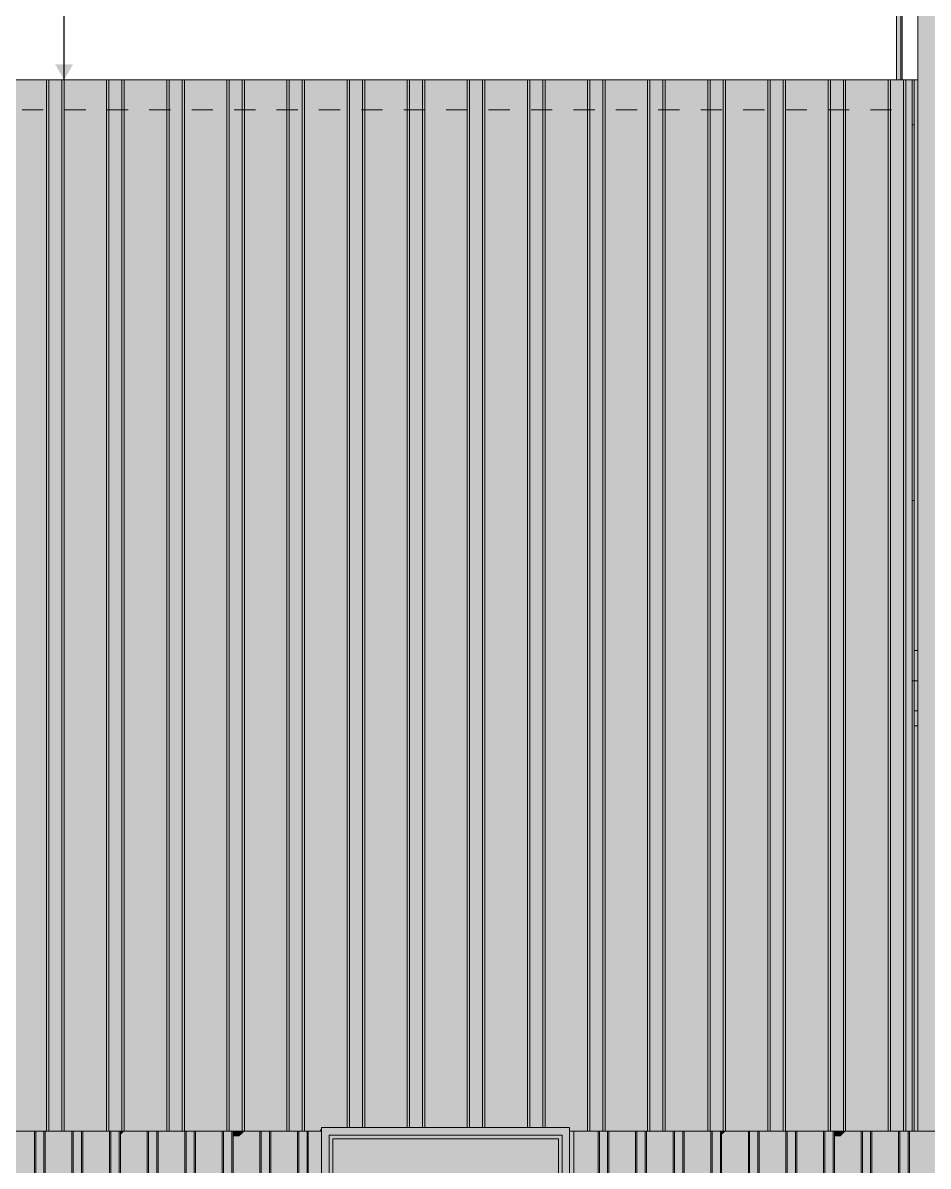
# Model space of a CAD drawing. Header units: millimetres. Extents: x 365175 to 2667127, y -330297 to -162108.
# Drawn here: x 2146019 to 2152042, y -322329 to -314717 of the extents above; entities that cross this region are included whole.
import ezdxf

# ---------------------------------------------------------------- set-up
doc = ezdxf.new("R2010")
doc.units = ezdxf.units.MM
doc.header["$MEASUREMENT"] = 0
doc.linetypes.add('Dashed', pattern=[282.222223, 141.111112, -141.111112])
for name, color, linetype in [('Cotations - Altitudes & Niveaux', 7, 'Continuous'), ('Fenêtres ARCHICAD', 7, 'Continuous'), ('Sols_ Dalles', 7, 'Continuous')]:
    doc.layers.add(name, color=color, linetype=linetype)
doc.dimstyles.new('STYLE_GENERE__6', dxfattribs={"dimtxt": 0.18, "dimasz": 114, "dimexe": 0.18, "dimexo": 0.0625, "dimgap": 0, "dimtad": 0, "dimtih": 1, "dimtoh": 1, "dimdec": 4, "dimzin": 0, "dimdsep": 46, "dimcen": 0.09, "dimadec": 0, "dimazin": 0, "dimtfac": 1, "dimtdec": 4, "dimtmove": 0, "dimatfit": 3, "dimldrblk": 'ARROWHEAD_16', "dimfxl": 0, "dimtolj": 1, "dimtzin": 0, "dimarcsym": 0})

# ---------------------------------------------------------------- blocks, each defined once
blk = doc.blocks.new('Élément de coupe_1291_3', base_point=(1963539.3, -327096.8))
at = {"linetype": 'Continuous', "lineweight": 0, "true_color": 0x000000}
blk.add_hatch(color=18, dxfattribs=at).paths.add_polyline_path([(2149656.9, -327096.8), (2149684.6, -327096.8), (2149684.6, -322096.8), (2149656.9, -322096.8)])
blk.add_hatch(color=18, dxfattribs=at).paths.add_polyline_path([(2149656.9, -327096.8), (2149684.6, -327096.8), (2149684.6, -322096.8), (2149656.9, -322096.8)])
blk = doc.blocks.new('Élément de coupe_1293_3', base_point=(1963539.3, -327096.8))
at = {"linetype": 'Continuous', "lineweight": 0, "true_color": 0x000000}
blk.add_hatch(color=18, dxfattribs=at).paths.add_polyline_path([(2151949.9, -315396.8), (2151934.9, -315396.8), (2151934.9, -317896.8), (2151949.9, -317896.8)])
blk.add_hatch(color=18, dxfattribs=at).paths.add_polyline_path([(2151949.9, -315396.8), (2151934.9, -315396.8), (2151934.9, -317896.8), (2151949.9, -317896.8)])
at = {"color": 7, "linetype": 'Continuous', "lineweight": 5}
blk.add_line((2151949.9, -317896.8), (2151949.9, -315396.8), dxfattribs=at)
blk = doc.blocks.new('Élément de coupe_1296_3', base_point=(1963539.3, -327096.8))
at = {"layer": 'Fenêtres ARCHICAD', "linetype": 'Continuous', "lineweight": 0, "true_color": 0x000000}
for points in [[(2148006.9, -322071.8), (2148006.9, -327096.8), (2148031.9, -327096.8), (2148056.9, -327071.8), (2148056.9, -322121.8)], [(2149656.9, -322071.8), (2148006.9, -322071.8), (2148056.9, -322121.8), (2149606.9, -322121.8)], [(2149606.9, -327071.8), (2149631.9, -327096.8), (2149656.9, -327096.8), (2149656.9, -322071.8), (2149606.9, -322121.8)], [(2148056.9, -322146.8), (2148081.9, -322146.8), (2149581.9, -322146.8), (2149606.9, -322146.8), (2149606.9, -322121.8), (2148056.9, -322121.8)], [(2148056.9, -322146.8), (2148081.9, -322146.8), (2149581.9, -322146.8), (2149606.9, -322146.8), (2149606.9, -322121.8), (2148056.9, -322121.8)], [(2148081.9, -322146.8), (2148056.9, -322146.8), (2148056.9, -327046.8), (2148081.9, -327046.8)], [(2148056.9, -322146.8), (2148056.9, -322707.8), (2148081.9, -322707.8), (2148081.9, -322146.8)], [(2148081.9, -322146.8), (2148081.9, -327046.8), (2149581.9, -327046.8), (2149581.9, -322146.8)], [(2148081.9, -322726.1), (2149260.3, -322726.1), (2149260.3, -327046.8), (2149581.9, -327046.8), (2149581.9, -322146.8), (2148081.9, -322146.8)], [(2149581.9, -327046.8), (2149606.9, -327046.8), (2149606.9, -322146.8), (2149581.9, -322146.8)], [(2149581.9, -327046.8), (2149606.9, -327046.8), (2149606.9, -322146.8), (2149581.9, -322146.8)], [(2148056.9, -327046.8), (2148056.9, -327071.8), (2149606.9, -327071.8), (2149606.9, -327046.8), (2149581.9, -327046.8), (2148081.9, -327046.8)], [(2149606.9, -327046.8), (2149270.8, -327046.8), (2149270.8, -327071.8), (2149606.9, -327071.8)], [(2148056.9, -327071.8), (2148031.9, -327096.8), (2149631.9, -327096.8), (2149606.9, -327071.8)]]:
    blk.add_hatch(color=18, dxfattribs=at).paths.add_polyline_path(points)
at = {"layer": 'Fenêtres ARCHICAD', "color": 7, "linetype": 'Continuous', "lineweight": 5}
for p, q in [((2148006.9, -322071.8), (2148006.9, -327096.8)), ((2149656.9, -322071.8), (2148006.9, -322071.8)), ((2149656.9, -327096.8), (2149656.9, -322071.8)), ((2148056.9, -327071.8), (2148056.9, -322121.8)), ((2148056.9, -322121.8), (2149606.9, -322121.8)), ((2148081.9, -327046.8), (2148081.9, -322146.8)), ((2148081.9, -322146.8), (2149581.9, -322146.8)), ((2149581.9, -322146.8), (2149581.9, -327046.8)), ((2149606.9, -322121.8), (2149606.9, -327071.8)), ((2149581.9, -327046.8), (2148081.9, -327046.8)), ((2149606.9, -327071.8), (2148056.9, -327071.8))]:
    blk.add_line(p, q, dxfattribs=at)
blk = doc.blocks.new('Élément de coupe_1307_3', base_point=(1963539.3, -327096.8))
at = {"linetype": 'Continuous', "lineweight": 0, "true_color": 0x000000}
for points in [[(2149684.6, -327096.8), (2149845.7, -327096.8), (2149845.7, -322096.8), (2149684.6, -322096.8)], [(2149686.3, -322389.8), (2149686.3, -327096.8), (2149845.7, -327096.8), (2149845.7, -322096.8), (2149771.7, -322096.8), (2149771.7, -322131), (2149827.1, -322131)], [(2149845.7, -322096.8), (2149845.7, -327096.8), (2149854.4, -327096.8), (2149854.4, -322096.8)], [(2149845.7, -322096.8), (2149845.7, -327096.8), (2149854.4, -327096.8), (2149854.4, -322096.8)], [(2149854.4, -327096.8), (2149909.4, -327096.8), (2149909.4, -322096.8), (2149854.4, -322096.8)], [(2149909.4, -322096.8), (2149909.4, -327096.8), (2149918, -327096.8), (2149918, -322096.8)], [(2149918, -327096.8), (2150095.7, -327096.8), (2150095.7, -322096.8), (2149918, -322096.8)], [(2150095.7, -322096.8), (2149936.3, -322389.8), (2149936.3, -327096.8), (2150095.7, -327096.8)], [(2150095.7, -322096.8), (2150095.7, -327096.8), (2150104.4, -327096.8), (2150104.4, -322096.8)], [(2150095.7, -322096.8), (2150095.7, -327096.8), (2150104.4, -327096.8), (2150104.4, -322096.8)], [(2150104.4, -327096.8), (2150159.4, -327096.8), (2150159.4, -322096.8), (2150104.4, -322096.8)], [(2150159.4, -322096.8), (2150159.4, -327096.8), (2150168, -327096.8), (2150168, -322096.8)], [(2150168, -327096.8), (2150345.7, -327096.8), (2150345.7, -322096.8), (2150168, -322096.8)], [(2150171.7, -322131), (2150258.2, -322131), (2150293.2, -322096.8), (2150171.7, -322096.8)], [(2150186.3, -322389.8), (2150186.3, -327096.8), (2150345.7, -327096.8), (2150345.7, -322096.8)], [(2150345.7, -322096.8), (2150345.7, -327096.8), (2150354.4, -327096.8), (2150354.4, -322096.8)], [(2150345.7, -322096.8), (2150345.7, -327096.8), (2150354.4, -327096.8), (2150354.4, -322096.8)], [(2150354.4, -327096.8), (2150409.4, -327096.8), (2150409.4, -322096.8), (2150354.4, -322096.8)], [(2150409.4, -322096.8), (2150409.4, -327096.8), (2150418, -327096.8), (2150418, -322096.8)], [(2150418, -327096.8), (2150595.7, -327096.8), (2150595.7, -322096.8), (2150418, -322096.8)], [(2150577.1, -322131), (2150436.3, -322389.8), (2150436.3, -327096.8), (2150595.7, -327096.8), (2150595.7, -322096.8), (2150571.7, -322096.8), (2150571.7, -322131)], [(2150595.7, -322096.8), (2150595.7, -327096.8), (2150604.4, -327096.8), (2150604.4, -322096.8)], [(2150595.7, -322096.8), (2150595.7, -327096.8), (2150604.4, -327096.8), (2150604.4, -322096.8)], [(2150604.4, -327096.8), (2150659.4, -327096.8), (2150659.4, -322096.8), (2150604.4, -322096.8)], [(2150659.4, -322096.8), (2150659.4, -327096.8), (2150668, -327096.8), (2150668, -322096.8)], [(2150667, -322096.8), (2150667.5, -322114.7), (2150668, -322121.4), (2150668, -322096.8)], [(2150668, -327096.8), (2150845.7, -327096.8), (2150845.7, -322096.8), (2150668, -322096.8)], [(2150668, -322096.8), (2150668, -322121.4), (2150693.2, -322096.8)], [(2150845.7, -322096.8), (2150686.3, -322389.8), (2150686.3, -327096.8), (2150845.7, -327096.8)], [(2150845.7, -322096.8), (2150845.7, -327096.8), (2150854.4, -327096.8), (2150854.4, -322096.8)], [(2150845.7, -322096.8), (2150845.7, -327096.8), (2150854.4, -327096.8), (2150854.4, -322096.8)], [(2150854.4, -327096.8), (2150909.4, -327096.8), (2150909.4, -322096.8), (2150854.4, -322096.8)], [(2150909.4, -322096.8), (2150909.4, -327096.8), (2150918, -327096.8), (2150918, -322096.8)], [(2150918, -327096.8), (2151095.7, -327096.8), (2151095.7, -322096.8), (2150918, -322096.8)], [(2151095.7, -322096.8), (2150936.3, -322389.8), (2150936.3, -327096.8), (2151095.7, -327096.8)], [(2150971.7, -322096.8), (2150971.7, -322131), (2151058.2, -322131), (2151093.2, -322096.8)], [(2151095.7, -322096.8), (2151095.7, -327096.8), (2151104.4, -327096.8), (2151104.4, -322096.8)], [(2151095.7, -322096.8), (2151095.7, -327096.8), (2151104.4, -327096.8), (2151104.4, -322096.8)], [(2151104.4, -327096.8), (2151159.4, -327096.8), (2151159.4, -322096.8), (2151104.4, -322096.8)], [(2151159.4, -322096.8), (2151159.4, -327096.8), (2151168, -327096.8), (2151168, -322096.8)], [(2151168, -327096.8), (2151345.7, -327096.8), (2151345.7, -322096.8), (2151168, -322096.8)], [(2151186.3, -322389.8), (2151186.3, -327096.8), (2151345.7, -327096.8), (2151345.7, -322096.8)], [(2151345.7, -322096.8), (2151345.7, -327096.8), (2151354.4, -327096.8), (2151354.4, -322096.8)], [(2151345.7, -322096.8), (2151345.7, -327096.8), (2151354.4, -327096.8), (2151354.4, -322096.8)], [(2151354.4, -327096.8), (2151409.4, -327096.8), (2151409.4, -322096.8), (2151354.4, -322096.8)], [(2151409.4, -322096.8), (2151409.4, -327096.8), (2151418, -327096.8), (2151418, -322096.8)], [(2151418, -322096.8), (2151417, -322096.8), (2151418, -322131)], [(2151418, -327096.8), (2151595.7, -327096.8), (2151595.7, -322096.8), (2151418, -322096.8)], [(2151418, -322096.8), (2151418, -322131), (2151458.2, -322131), (2151493.2, -322096.8)], [(2151436.3, -327096.8), (2151595.7, -327096.8), (2151595.7, -322096.8), (2151436.3, -322389.8)], [(2151595.7, -322096.8), (2151595.7, -327096.8), (2151604.4, -327096.8), (2151604.4, -322096.8)], [(2151595.7, -322096.8), (2151595.7, -327096.8), (2151604.4, -327096.8), (2151604.4, -322096.8)], [(2151604.4, -327096.8), (2151659.4, -327096.8), (2151659.4, -322096.8), (2151604.4, -322096.8)], [(2151659.4, -322096.8), (2151659.4, -327096.8), (2151668, -327096.8), (2151668, -322096.8)], [(2151668, -327096.8), (2151845.7, -327096.8), (2151845.7, -322096.8), (2151668, -322096.8)], [(2151827.1, -322131), (2151686.3, -322389.8), (2151686.3, -327096.8), (2151845.7, -327096.8), (2151845.7, -322096.8), (2151771.7, -322096.8), (2151771.7, -322131)], [(2151845.7, -322096.8), (2151845.7, -327096.8), (2151854.4, -327096.8), (2151854.4, -322096.8)], [(2151845.7, -322096.8), (2151845.7, -327096.8), (2151854.4, -327096.8), (2151854.4, -322096.8)], [(2151854.4, -327096.8), (2151909.4, -327096.8), (2151909.4, -322096.8), (2151854.4, -322096.8)], [(2151909.4, -322096.8), (2151909.4, -327096.8), (2151918, -327096.8), (2151918, -322096.8)], [(2151918, -327096.8), (2152095.7, -327096.8), (2152095.7, -322096.8), (2151918, -322096.8)], [(2152095.7, -322096.8), (2151936.3, -322389.8), (2151936.3, -327096.8), (2152095.7, -327096.8)]]:
    blk.add_hatch(color=18, dxfattribs=at).paths.add_polyline_path(points)
at = {"color": 7, "linetype": 'Continuous', "lineweight": 5}
for p, q in [((2149684.6, -322096.8), (2149684.6, -327096.8)), ((2149775.9, -322096.8), (2149684.6, -322096.8)), ((2149845.7, -327096.8), (2149845.7, -322096.8)), ((2149854.4, -322096.8), (2149846.7, -322096.8)), ((2149854.4, -327096.8), (2149854.4, -322096.8)), ((2149909.4, -322096.8), (2149854.4, -322096.8)), ((2149909.4, -327096.8), (2149909.4, -322096.8)), ((2149918, -322096.8), (2149909.4, -322096.8)), ((2149918, -327096.8), (2149918, -322096.8)), ((2150095.7, -322096.8), (2149918, -322096.8)), ((2150095.7, -327096.8), (2150095.7, -322096.8)), ((2150104.4, -322096.8), (2150095.7, -322096.8)), ((2150104.4, -327096.8), (2150104.4, -322096.8)), ((2150159.4, -322096.8), (2150104.4, -322096.8)), ((2150159.4, -327096.8), (2150159.4, -322096.8)), ((2150168, -322096.8), (2150159.4, -322096.8)), ((2150168, -327096.8), (2150168, -322096.8)), ((2150175.9, -322096.8), (2150168, -322096.8)), ((2150345.7, -322096.8), (2150293.2, -322096.8)), ((2150345.7, -327096.8), (2150345.7, -322096.8)), ((2150354.4, -322096.8), (2150345.7, -322096.8)), ((2150354.4, -327096.8), (2150354.4, -322096.8)), ((2150409.4, -322096.8), (2150354.4, -322096.8)), ((2150409.4, -327096.8), (2150409.4, -322096.8)), ((2150418, -322096.8), (2150409.4, -322096.8)), ((2150418, -327096.8), (2150418, -322096.8)), ((2150575.9, -322096.8), (2150418, -322096.8)), ((2150595.7, -327096.8), (2150595.7, -322096.8)), ((2150604.4, -322096.8), (2150596.7, -322096.8)), ((2150604.4, -327096.8), (2150604.4, -322096.8)), ((2150659.4, -322096.8), (2150604.4, -322096.8)), ((2150659.4, -327096.8), (2150659.4, -322096.8)), ((2150667, -322096.8), (2150659.4, -322096.8)), ((2150668, -327096.8), (2150668, -322096.8)), ((2150845.7, -322096.8), (2150693.2, -322096.8)), ((2150845.7, -327096.8), (2150845.7, -322096.8)), ((2150854.4, -322096.8), (2150845.7, -322096.8)), ((2150854.4, -327096.8), (2150854.4, -322096.8)), ((2150909.4, -322096.8), (2150854.4, -322096.8)), ((2150909.4, -327096.8), (2150909.4, -322096.8)), ((2150918, -322096.8), (2150909.4, -322096.8)), ((2150918, -327096.8), (2150918, -322096.8)), ((2150975.9, -322096.8), (2150918, -322096.8)), ((2151095.7, -322096.8), (2151093.2, -322096.8)), ((2151095.7, -327096.8), (2151095.7, -322096.8)), ((2151104.4, -322096.8), (2151095.7, -322096.8)), ((2151104.4, -327096.8), (2151104.4, -322096.8)), ((2151159.4, -322096.8), (2151104.4, -322096.8)), ((2151159.4, -327096.8), (2151159.4, -322096.8)), ((2151168, -322096.8), (2151159.4, -322096.8)), ((2151168, -327096.8), (2151168, -322096.8)), ((2151345.7, -322096.8), (2151168, -322096.8)), ((2151345.7, -327096.8), (2151345.7, -322096.8)), ((2151354.4, -322096.8), (2151345.7, -322096.8)), ((2151354.4, -327096.8), (2151354.4, -322096.8)), ((2151409.4, -322096.8), (2151354.4, -322096.8)), ((2151409.4, -327096.8), (2151409.4, -322096.8)), ((2151417, -322096.8), (2151409.4, -322096.8)), ((2151418, -327096.8), (2151418, -322096.8)), ((2151595.7, -322096.8), (2151493.2, -322096.8)), ((2151595.7, -327096.8), (2151595.7, -322096.8)), ((2151604.4, -322096.8), (2151595.7, -322096.8)), ((2151604.4, -327096.8), (2151604.4, -322096.8)), ((2151659.4, -322096.8), (2151604.4, -322096.8)), ((2151659.4, -327096.8), (2151659.4, -322096.8)), ((2151668, -322096.8), (2151659.4, -322096.8)), ((2151668, -327096.8), (2151668, -322096.8)), ((2151775.9, -322096.8), (2151668, -322096.8)), ((2151845.7, -327096.8), (2151845.7, -322096.8)), ((2151854.4, -322096.8), (2151846.7, -322096.8)), ((2151854.4, -327096.8), (2151854.4, -322096.8)), ((2151909.4, -322096.8), (2151854.4, -322096.8)), ((2151909.4, -327096.8), (2151909.4, -322096.8)), ((2151918, -322096.8), (2151909.4, -322096.8)), ((2151918, -327096.8), (2151918, -322096.8)), ((2151934.9, -322096.8), (2151918, -322096.8)), ((2151973.3, -322096.8), (2151934.9, -322096.8)), ((2152095.7, -322096.8), (2151973.3, -322096.8))]:
    blk.add_line(p, q, dxfattribs=at)
blk = doc.blocks.new('Élément de coupe_1308_3', base_point=(1963539.3, -327096.8))
at = {"linetype": 'Continuous', "lineweight": 0, "true_color": 0x000000}
for points in [[(2145918, -327096.8), (2146095.7, -327096.8), (2146095.7, -322096.8), (2145918, -322096.8)], [(2146095.7, -322096.8), (2145936.3, -322389.8), (2145936.3, -327096.8), (2146095.7, -327096.8)], [(2146104.4, -322096.8), (2146095.7, -322096.8), (2146095.7, -327096.8), (2146104.4, -327096.8)], [(2146104.4, -322096.8), (2146095.7, -322096.8), (2146095.7, -327096.8), (2146104.4, -327096.8)], [(2146104.4, -327096.8), (2146159.4, -327096.8), (2146159.4, -322096.8), (2146104.4, -322096.8)], [(2146168, -322096.8), (2146159.4, -322096.8), (2146159.4, -327096.8), (2146168, -327096.8)], [(2146168, -327096.8), (2146345.7, -327096.8), (2146345.7, -322096.8), (2146168, -322096.8)], [(2146171.7, -322131), (2146258.2, -322131), (2146293.2, -322096.8), (2146171.7, -322096.8)], [(2146186.3, -322389.8), (2146186.3, -327096.8), (2146345.7, -327096.8), (2146345.7, -322096.8)], [(2146345.7, -322096.8), (2146345.7, -327096.8), (2146354.4, -327096.8), (2146354.4, -322096.8)], [(2146345.7, -322096.8), (2146345.7, -327096.8), (2146354.4, -327096.8), (2146354.4, -322096.8)], [(2146354.4, -327096.8), (2146409.4, -327096.8), (2146409.4, -322096.8), (2146354.4, -322096.8)], [(2146418, -322096.8), (2146409.4, -322096.8), (2146409.4, -327096.8), (2146418, -327096.8)], [(2146418, -327096.8), (2146595.7, -327096.8), (2146595.7, -322096.8), (2146418, -322096.8)], [(2146577.1, -322131), (2146436.3, -322389.8), (2146436.3, -327096.8), (2146595.7, -327096.8), (2146595.7, -322096.8), (2146571.7, -322096.8), (2146571.7, -322131)], [(2146604.4, -322096.8), (2146595.7, -322096.8), (2146595.7, -327096.8), (2146604.4, -327096.8)], [(2146604.4, -322096.8), (2146595.7, -322096.8), (2146595.7, -327096.8), (2146604.4, -327096.8)], [(2146604.4, -327096.8), (2146659.4, -327096.8), (2146659.4, -322096.8), (2146604.4, -322096.8)], [(2146659.4, -322096.8), (2146659.4, -327096.8), (2146668, -327096.8), (2146668, -322096.8)], [(2146667, -322096.8), (2146667.5, -322114.7), (2146668, -322121.4), (2146668, -322096.8)], [(2146668, -327096.8), (2146845.7, -327096.8), (2146845.7, -322096.8), (2146668, -322096.8)], [(2146668, -322096.8), (2146668, -322121.4), (2146693.2, -322096.8)], [(2146686.3, -327096.8), (2146845.7, -327096.8), (2146845.7, -322096.8), (2146686.3, -322389.8)], [(2146845.7, -322096.8), (2146845.7, -327096.8), (2146854.4, -327096.8), (2146854.4, -322096.8)], [(2146845.7, -322096.8), (2146845.7, -327096.8), (2146854.4, -327096.8), (2146854.4, -322096.8)], [(2146854.4, -327096.8), (2146909.4, -327096.8), (2146909.4, -322096.8), (2146854.4, -322096.8)], [(2146909.4, -322096.8), (2146909.4, -327096.8), (2146918, -327096.8), (2146918, -322096.8)], [(2146918, -327096.8), (2147095.7, -327096.8), (2147095.7, -322096.8), (2146918, -322096.8)], [(2147095.7, -322096.8), (2146936.3, -322389.8), (2146936.3, -327096.8), (2147095.7, -327096.8)], [(2146971.7, -322096.8), (2146971.7, -322131), (2147058.2, -322131), (2147093.2, -322096.8)], [(2147095.7, -327096.8), (2147104.4, -327096.8), (2147104.4, -322096.8), (2147095.7, -322096.8)], [(2147095.7, -327096.8), (2147104.4, -327096.8), (2147104.4, -322096.8), (2147095.7, -322096.8)], [(2147104.4, -327096.8), (2147159.4, -327096.8), (2147159.4, -322096.8), (2147104.4, -322096.8)], [(2147159.4, -327096.8), (2147168, -327096.8), (2147168, -322096.8), (2147159.4, -322096.8)], [(2147168, -327096.8), (2147345.7, -327096.8), (2147345.7, -322096.8), (2147168, -322096.8)], [(2147345.7, -322096.8), (2147186.3, -322389.8), (2147186.3, -327096.8), (2147345.7, -327096.8)], [(2147354.4, -322096.8), (2147345.7, -322096.8), (2147345.7, -327096.8), (2147354.4, -327096.8)], [(2147354.4, -322096.8), (2147345.7, -322096.8), (2147345.7, -327096.8), (2147354.4, -327096.8)], [(2147354.4, -327096.8), (2147409.4, -327096.8), (2147409.4, -322096.8), (2147354.4, -322096.8)], [(2147418, -322096.8), (2147409.4, -322096.8), (2147409.4, -327096.8), (2147418, -327096.8)], [(2147417, -322096.8), (2147418, -322131), (2147418, -322096.8)], [(2147418, -327096.8), (2147595.7, -327096.8), (2147595.7, -322096.8), (2147418, -322096.8)], [(2147418, -322096.8), (2147418, -322131), (2147458.2, -322131), (2147493.2, -322096.8)], [(2147436.3, -327096.8), (2147595.7, -327096.8), (2147595.7, -322096.8), (2147436.3, -322389.8)], [(2147595.7, -322096.8), (2147595.7, -327096.8), (2147604.4, -327096.8), (2147604.4, -322096.8)], [(2147595.7, -322096.8), (2147595.7, -327096.8), (2147604.4, -327096.8), (2147604.4, -322096.8)], [(2147604.4, -327096.8), (2147659.4, -327096.8), (2147659.4, -322096.8), (2147604.4, -322096.8)], [(2147659.4, -327096.8), (2147668, -327096.8), (2147668, -322096.8), (2147659.4, -322096.8)], [(2147668, -327096.8), (2147845.7, -327096.8), (2147845.7, -322096.8), (2147668, -322096.8)], [(2147827.1, -322131), (2147686.3, -322389.8), (2147686.3, -327096.8), (2147845.7, -327096.8), (2147845.7, -322096.8), (2147771.7, -322096.8), (2147771.7, -322131)], [(2147854.4, -322096.8), (2147845.7, -322096.8), (2147845.7, -327096.8), (2147854.4, -327096.8)], [(2147854.4, -322096.8), (2147845.7, -322096.8), (2147845.7, -327096.8), (2147854.4, -327096.8)], [(2147854.4, -327096.8), (2147909.4, -327096.8), (2147909.4, -322096.8), (2147854.4, -322096.8)], [(2147909.4, -322096.8), (2147909.4, -327096.8), (2147918, -327096.8), (2147918, -322096.8)], [(2147918, -322096.8), (2147918, -327096.8), (2148006.9, -327096.8), (2148006.9, -322096.8)], [(2147918, -327096.8), (2148006.9, -327096.8), (2148006.9, -322096.8), (2147992.5, -322096.8), (2147918, -322226.7)], [(2147918, -322226.7), (2147917.6, -322227.5), (2147917.6, -327096.8), (2147918, -327096.8)]]:
    blk.add_hatch(color=18, dxfattribs=at).paths.add_polyline_path(points)
at = {"color": 7, "linetype": 'Continuous', "lineweight": 5}
for p, q in [((2146095.7, -322096.8), (2145918, -322096.8)), ((2146095.7, -327096.8), (2146095.7, -322096.8)), ((2146104.4, -322096.8), (2146095.7, -322096.8)), ((2146104.4, -327096.8), (2146104.4, -322096.8)), ((2146159.4, -322096.8), (2146104.4, -322096.8)), ((2146159.4, -327096.8), (2146159.4, -322096.8)), ((2146168, -322096.8), (2146159.4, -322096.8)), ((2146168, -327096.8), (2146168, -322096.8)), ((2146175.9, -322096.8), (2146168, -322096.8)), ((2146345.7, -322096.8), (2146293.2, -322096.8)), ((2146345.7, -327096.8), (2146345.7, -322096.8)), ((2146354.4, -322096.8), (2146345.7, -322096.8)), ((2146354.4, -327096.8), (2146354.4, -322096.8)), ((2146409.4, -322096.8), (2146354.4, -322096.8)), ((2146409.4, -327096.8), (2146409.4, -322096.8)), ((2146418, -322096.8), (2146409.4, -322096.8)), ((2146418, -327096.8), (2146418, -322096.8)), ((2146575.9, -322096.8), (2146418, -322096.8)), ((2146595.7, -327096.8), (2146595.7, -322096.8)), ((2146604.4, -322096.8), (2146596.7, -322096.8)), ((2146604.4, -327096.8), (2146604.4, -322096.8)), ((2146659.4, -322096.8), (2146604.4, -322096.8)), ((2146659.4, -327096.8), (2146659.4, -322096.8)), ((2146667, -322096.8), (2146659.4, -322096.8)), ((2146668, -327096.8), (2146668, -322096.8)), ((2146845.7, -322096.8), (2146693.2, -322096.8)), ((2146845.7, -327096.8), (2146845.7, -322096.8)), ((2146854.4, -322096.8), (2146845.7, -322096.8)), ((2146854.4, -327096.8), (2146854.4, -322096.8)), ((2146909.4, -322096.8), (2146854.4, -322096.8)), ((2146909.4, -327096.8), (2146909.4, -322096.8)), ((2146918, -322096.8), (2146909.4, -322096.8)), ((2146918, -327096.8), (2146918, -322096.8)), ((2146975.9, -322096.8), (2146918, -322096.8)), ((2147095.7, -322096.8), (2147093.2, -322096.8)), ((2147095.7, -327096.8), (2147095.7, -322096.8)), ((2147104.4, -322096.8), (2147095.7, -322096.8)), ((2147104.4, -327096.8), (2147104.4, -322096.8)), ((2147159.4, -322096.8), (2147104.4, -322096.8)), ((2147159.4, -327096.8), (2147159.4, -322096.8)), ((2147168, -322096.8), (2147159.4, -322096.8)), ((2147168, -327096.8), (2147168, -322096.8)), ((2147345.7, -322096.8), (2147168, -322096.8)), ((2147345.7, -327096.8), (2147345.7, -322096.8)), ((2147354.4, -322096.8), (2147345.7, -322096.8)), ((2147354.4, -327096.8), (2147354.4, -322096.8)), ((2147409.4, -322096.8), (2147354.4, -322096.8)), ((2147409.4, -327096.8), (2147409.4, -322096.8)), ((2147417, -322096.8), (2147409.4, -322096.8)), ((2147418, -327096.8), (2147418, -322096.8)), ((2147595.7, -322096.8), (2147493.2, -322096.8)), ((2147595.7, -327096.8), (2147595.7, -322096.8)), ((2147604.4, -322096.8), (2147595.7, -322096.8)), ((2147604.4, -327096.8), (2147604.4, -322096.8)), ((2147659.4, -322096.8), (2147604.4, -322096.8)), ((2147659.4, -327096.8), (2147659.4, -322096.8)), ((2147668, -322096.8), (2147659.4, -322096.8)), ((2147668, -327096.8), (2147668, -322096.8)), ((2147775.9, -322096.8), (2147668, -322096.8)), ((2147845.7, -327096.8), (2147845.7, -322096.8)), ((2147854.4, -322096.8), (2147846.7, -322096.8)), ((2147854.4, -327096.8), (2147854.4, -322096.8)), ((2147909.4, -322096.8), (2147854.4, -322096.8)), ((2147909.4, -327096.8), (2147909.4, -322096.8)), ((2147918, -322096.8), (2147909.4, -322096.8)), ((2147918, -327096.8), (2147918, -322096.8)), ((2148006.9, -322096.8), (2147918, -322096.8))]:
    blk.add_line(p, q, dxfattribs=at)
blk = doc.blocks.new('Élément de coupe_1327_3', base_point=(1963539.3, -327096.8))
at = {"linetype": 'Continuous', "lineweight": 0, "true_color": 0x000000}
blk.add_hatch(color=18, dxfattribs=at).paths.add_polyline_path([(2152114.6, -308596.8), (2151973.3, -308596.8), (2151973.3, -322096.8), (2152114.6, -322096.8)])
at = {"color": 7, "linetype": 'Continuous', "lineweight": 5}
blk.add_line((2151973.3, -322096.8), (2151973.3, -308596.8), dxfattribs=at)
blk = doc.blocks.new('Élément de coupe_1328_3', base_point=(1963539.3, -327096.8))
at = {"linetype": 'Continuous', "lineweight": 0, "true_color": 0x000000}
blk.add_hatch(color=18, dxfattribs=at).paths.add_polyline_path([(2151973.3, -319396.8), (2151949.9, -319396.8), (2151949.9, -322096.8), (2151973.3, -322096.8)])
blk.add_hatch(color=18, dxfattribs=at).paths.add_polyline_path([(2151973.3, -319396.8), (2151949.9, -319396.8), (2151949.9, -322096.8), (2151973.3, -322096.8)])
blk = doc.blocks.new('Élément de coupe_1331_3', base_point=(1963539.3, -327096.8))
at = {"layer": 'Sols_ Dalles', "linetype": 'Continuous', "lineweight": 0, "true_color": 0x000000}
blk.add_hatch(color=18, dxfattribs=at).paths.add_polyline_path([(2151934.9, -315096.8), (2151934.9, -315396.8), (2151949.9, -315396.8), (2151949.9, -315096.8)])
blk.add_hatch(color=18, dxfattribs=at).paths.add_polyline_path([(2151934.9, -315096.8), (2151934.9, -315396.8), (2151949.9, -315396.8), (2151949.9, -315096.8)])
at = {"layer": 'Sols_ Dalles', "color": 250, "linetype": 'Continuous', "lineweight": 5, "true_color": 0x1f1f1f}
for p, q in [((2151934.9, -315096.8), (2151949.9, -315096.8)), ((2151949.9, -315396.8), (2151949.9, -315096.8)), ((2151934.9, -315396.8), (2151949.9, -315396.8))]:
    blk.add_line(p, q, dxfattribs=at)
blk = doc.blocks.new('Élément de coupe_1335_3', base_point=(1963539.3, -327096.8))
at = {"layer": 'Sols_ Dalles', "linetype": 'Continuous', "lineweight": 0, "true_color": 0x000000}
blk.add_hatch(color=18, dxfattribs=at).paths.add_polyline_path([(2151949.9, -318896.8), (2151949.9, -319096.8), (2151973.3, -319096.8), (2151973.3, -318896.8)])
blk.add_hatch(color=18, dxfattribs=at).paths.add_polyline_path([(2151949.9, -318896.8), (2151949.9, -319096.8), (2151973.3, -319096.8), (2151973.3, -318896.8)])
at = {"layer": 'Sols_ Dalles', "color": 250, "linetype": 'Continuous', "lineweight": 5, "true_color": 0x1f1f1f}
blk.add_line((2151949.9, -318896.8), (2151973.3, -318896.8), dxfattribs=at)
blk = doc.blocks.new('Élément de coupe_1337_3', base_point=(1963539.3, -327096.8))
at = {"linetype": 'Continuous', "lineweight": 0, "true_color": 0x000000}
for points in [[(2146175.9, -322096.8), (2146175.9, -315096.8), (2145893.2, -315096.8), (2145893.2, -322096.8)], [(2146171.7, -322096.8), (2146175.9, -322096.8), (2146175.9, -315096.8), (2146171.7, -315131)], [(2146175.9, -315096.8), (2146175.9, -322096.8), (2146191.3, -322096.8), (2146191.3, -315096.8)], [(2146175.9, -315096.8), (2146175.9, -322096.8), (2146191.3, -322096.8), (2146191.3, -315096.8)], [(2146277.8, -322096.8), (2146277.8, -315096.8), (2146191.3, -315096.8), (2146191.3, -322096.8)], [(2146277.8, -315096.8), (2146277.8, -322096.8), (2146293.2, -322096.8), (2146293.2, -315096.8)], [(2146575.9, -322096.8), (2146575.9, -315096.8), (2146293.2, -315096.8), (2146293.2, -322096.8)], [(2146571.7, -322096.8), (2146575.9, -322096.8), (2146575.9, -315096.8), (2146571.7, -315131)], [(2146575.9, -315096.8), (2146575.9, -322096.8), (2146591.3, -322096.8), (2146591.3, -315096.8)], [(2146575.9, -315096.8), (2146575.9, -322096.8), (2146591.3, -322096.8), (2146591.3, -315096.8)], [(2146677.8, -322096.8), (2146677.8, -315096.8), (2146591.3, -315096.8), (2146591.3, -322096.8)], [(2146677.8, -315096.8), (2146677.8, -322096.8), (2146693.2, -322096.8), (2146693.2, -315096.8)], [(2146975.9, -322096.8), (2146975.9, -315096.8), (2146693.2, -315096.8), (2146693.2, -322096.8)], [(2146971.7, -322096.8), (2146975.9, -322096.8), (2146975.9, -315096.8), (2146971.7, -315131)], [(2146975.9, -315096.8), (2146975.9, -322096.8), (2146991.3, -322096.8), (2146991.3, -315096.8)], [(2146975.9, -315096.8), (2146975.9, -322096.8), (2146991.3, -322096.8), (2146991.3, -315096.8)], [(2147077.8, -322096.8), (2147077.8, -315096.8), (2146991.3, -315096.8), (2146991.3, -322096.8)], [(2147077.8, -315096.8), (2147077.8, -322096.8), (2147093.2, -322096.8), (2147093.2, -315096.8)], [(2147375.9, -322096.8), (2147375.9, -315096.8), (2147093.2, -315096.8), (2147093.2, -322096.8)], [(2147371.7, -322096.8), (2147375.9, -322096.8), (2147375.9, -315096.8), (2147371.7, -315131)], [(2147375.9, -315096.8), (2147375.9, -322096.8), (2147391.3, -322096.8), (2147391.3, -315096.8)], [(2147375.9, -315096.8), (2147375.9, -322096.8), (2147391.3, -322096.8), (2147391.3, -315096.8)], [(2147477.8, -322096.8), (2147477.8, -315096.8), (2147391.3, -315096.8), (2147391.3, -322096.8)], [(2147477.8, -315096.8), (2147477.8, -322096.8), (2147493.2, -322096.8), (2147493.2, -315096.8)], [(2147775.9, -322096.8), (2147775.9, -315096.8), (2147493.2, -315096.8), (2147493.2, -322096.8)], [(2147771.7, -322096.8), (2147775.9, -322096.8), (2147775.9, -315096.8), (2147771.7, -315131)], [(2147775.9, -315096.8), (2147775.9, -322096.8), (2147791.3, -322096.8), (2147791.3, -315096.8)], [(2147775.9, -315096.8), (2147775.9, -322096.8), (2147791.3, -322096.8), (2147791.3, -315096.8)], [(2147877.8, -322096.8), (2147877.8, -315096.8), (2147791.3, -315096.8), (2147791.3, -322096.8)], [(2147877.8, -315096.8), (2147877.8, -322096.8), (2147893.2, -322096.8), (2147893.2, -315096.8)], [(2147893.2, -315096.8), (2147893.2, -322096.8), (2148006.9, -322096.8), (2148006.9, -322071.8), (2148175.9, -322071.8), (2148175.9, -315096.8)], [(2148171.7, -322071.8), (2148175.9, -322071.8), (2148175.9, -315096.8), (2148171.7, -315131)], [(2148175.9, -315096.8), (2148175.9, -322071.8), (2148191.3, -322071.8), (2148191.3, -315096.8)], [(2148175.9, -315096.8), (2148175.9, -322071.8), (2148191.3, -322071.8), (2148191.3, -315096.8)], [(2148191.3, -315096.8), (2148191.3, -322071.8), (2148277.8, -322071.8), (2148277.8, -315096.8)], [(2148277.8, -315096.8), (2148277.8, -322071.8), (2148293.2, -322071.8), (2148293.2, -315096.8)], [(2148293.2, -315096.8), (2148293.2, -322071.8), (2148575.9, -322071.8), (2148575.9, -315096.8)], [(2148575.9, -315096.8), (2148571.7, -315131), (2148571.7, -322071.8), (2148575.9, -322071.8)], [(2148575.9, -315096.8), (2148575.9, -322071.8), (2148591.3, -322071.8), (2148591.3, -315096.8)], [(2148575.9, -315096.8), (2148575.9, -322071.8), (2148591.3, -322071.8), (2148591.3, -315096.8)], [(2148591.3, -315096.8), (2148591.3, -322071.8), (2148677.8, -322071.8), (2148677.8, -315096.8)], [(2148677.8, -315096.8), (2148677.8, -322071.8), (2148693.2, -322071.8), (2148693.2, -315096.8)], [(2148693.2, -322071.8), (2148975.9, -322071.8), (2148975.9, -315096.8), (2148693.2, -315096.8)], [(2148975.9, -315096.8), (2148971.7, -315131), (2148971.7, -322071.8), (2148975.9, -322071.8)], [(2148975.9, -315096.8), (2148975.9, -322071.8), (2148991.3, -322071.8), (2148991.3, -315096.8)], [(2148975.9, -315096.8), (2148975.9, -322071.8), (2148991.3, -322071.8), (2148991.3, -315096.8)], [(2148991.3, -315096.8), (2148991.3, -322071.8), (2149077.8, -322071.8), (2149077.8, -315096.8)], [(2149077.8, -315096.8), (2149077.8, -322071.8), (2149093.2, -322071.8), (2149093.2, -315096.8)], [(2149093.2, -315096.8), (2149093.2, -322071.8), (2149375.9, -322071.8), (2149375.9, -315096.8)], [(2149375.9, -315096.8), (2149371.7, -315131), (2149371.7, -322071.8), (2149375.9, -322071.8)], [(2149375.9, -315096.8), (2149375.9, -322071.8), (2149391.3, -322071.8), (2149391.3, -315096.8)], [(2149375.9, -315096.8), (2149375.9, -322071.8), (2149391.3, -322071.8), (2149391.3, -315096.8)], [(2149391.3, -315096.8), (2149391.3, -322071.8), (2149477.8, -322071.8), (2149477.8, -315096.8)], [(2149477.8, -315096.8), (2149477.8, -322071.8), (2149493.2, -322071.8), (2149493.2, -315096.8)], [(2149493.2, -315096.8), (2149493.2, -322071.8), (2149656.9, -322071.8), (2149656.9, -322096.8), (2149775.9, -322096.8), (2149775.9, -315096.8)], [(2149771.7, -315131), (2149771.7, -322096.8), (2149775.9, -322096.8), (2149775.9, -315096.8)], [(2149775.9, -315096.8), (2149775.9, -322096.8), (2149791.3, -322096.8), (2149791.3, -315096.8)], [(2149775.9, -315096.8), (2149775.9, -322096.8), (2149791.3, -322096.8), (2149791.3, -315096.8)], [(2149877.8, -315096.8), (2149791.3, -315096.8), (2149791.3, -322096.8), (2149877.8, -322096.8)], [(2149877.8, -315096.8), (2149877.8, -322096.8), (2149893.2, -322096.8), (2149893.2, -315096.8)], [(2150175.9, -315096.8), (2149893.2, -315096.8), (2149893.2, -322096.8), (2150175.9, -322096.8)], [(2150175.9, -315096.8), (2150171.7, -315131), (2150171.7, -322096.8), (2150175.9, -322096.8)], [(2150175.9, -315096.8), (2150175.9, -322096.8), (2150191.3, -322096.8), (2150191.3, -315096.8)], [(2150175.9, -315096.8), (2150175.9, -322096.8), (2150191.3, -322096.8), (2150191.3, -315096.8)], [(2150277.8, -315096.8), (2150191.3, -315096.8), (2150191.3, -322096.8), (2150277.8, -322096.8)], [(2150277.8, -315096.8), (2150277.8, -322096.8), (2150293.2, -322096.8), (2150293.2, -315096.8)], [(2150575.9, -315096.8), (2150293.2, -315096.8), (2150293.2, -322096.8), (2150575.9, -322096.8)], [(2150575.9, -315096.8), (2150571.7, -315131), (2150571.7, -322096.8), (2150575.9, -322096.8)], [(2150575.9, -315096.8), (2150575.9, -322096.8), (2150591.3, -322096.8), (2150591.3, -315096.8)], [(2150575.9, -315096.8), (2150575.9, -322096.8), (2150591.3, -322096.8), (2150591.3, -315096.8)], [(2150677.8, -315096.8), (2150591.3, -315096.8), (2150591.3, -322096.8), (2150677.8, -322096.8)], [(2150677.8, -315096.8), (2150677.8, -322096.8), (2150693.2, -322096.8), (2150693.2, -315096.8)], [(2150975.9, -315096.8), (2150693.2, -315096.8), (2150693.2, -322096.8), (2150975.9, -322096.8)], [(2150975.9, -315096.8), (2150971.7, -315131), (2150971.7, -322096.8), (2150975.9, -322096.8)], [(2150975.9, -315096.8), (2150975.9, -322096.8), (2150991.3, -322096.8), (2150991.3, -315096.8)], [(2150975.9, -315096.8), (2150975.9, -322096.8), (2150991.3, -322096.8), (2150991.3, -315096.8)], [(2151077.8, -315096.8), (2150991.3, -315096.8), (2150991.3, -322096.8), (2151077.8, -322096.8)], [(2151077.8, -315096.8), (2151077.8, -322096.8), (2151093.2, -322096.8), (2151093.2, -315096.8)], [(2151375.9, -315096.8), (2151093.2, -315096.8), (2151093.2, -322096.8), (2151375.9, -322096.8)], [(2151375.9, -315096.8), (2151371.7, -315131), (2151371.7, -322096.8), (2151375.9, -322096.8)], [(2151375.9, -315096.8), (2151375.9, -322096.8), (2151391.3, -322096.8), (2151391.3, -315096.8)], [(2151375.9, -315096.8), (2151375.9, -322096.8), (2151391.3, -322096.8), (2151391.3, -315096.8)], [(2151477.8, -315096.8), (2151391.3, -315096.8), (2151391.3, -322096.8), (2151477.8, -322096.8)], [(2151477.8, -315096.8), (2151477.8, -322096.8), (2151493.2, -322096.8), (2151493.2, -315096.8)], [(2151775.9, -315096.8), (2151493.2, -315096.8), (2151493.2, -322096.8), (2151775.9, -322096.8)], [(2151775.9, -315096.8), (2151771.7, -315131), (2151771.7, -322096.8), (2151775.9, -322096.8)], [(2151775.9, -315096.8), (2151775.9, -322096.8), (2151791.3, -322096.8), (2151791.3, -315096.8)], [(2151775.9, -315096.8), (2151775.9, -322096.8), (2151791.3, -322096.8), (2151791.3, -315096.8)], [(2151877.8, -315096.8), (2151791.3, -315096.8), (2151791.3, -322096.8), (2151877.8, -322096.8)], [(2151877.8, -315096.8), (2151877.8, -322096.8), (2151893.2, -322096.8), (2151893.2, -315096.8)], [(2151934.9, -315096.8), (2151893.2, -315096.8), (2151893.2, -322096.8), (2151934.9, -322096.8)], [(2147992.5, -322096.8), (2148006.9, -322096.8), (2148006.9, -322071.8)]]:
    blk.add_hatch(color=18, dxfattribs=at).paths.add_polyline_path(points)
at = {"color": 7, "linetype": 'Continuous', "lineweight": 5}
for p, q in [((2145893.2, -315096.8), (2146175.9, -315096.8)), ((2146175.9, -322096.8), (2146175.9, -315096.8)), ((2146175.9, -315096.8), (2146191.3, -315096.8)), ((2146191.3, -322096.8), (2146191.3, -315096.8)), ((2146191.3, -315096.8), (2146277.8, -315096.8)), ((2146277.8, -322096.8), (2146277.8, -315096.8)), ((2146277.8, -315096.8), (2146293.2, -315096.8)), ((2146293.2, -322096.8), (2146293.2, -315096.8)), ((2146293.2, -315096.8), (2146575.9, -315096.8)), ((2146575.9, -322096.8), (2146575.9, -315096.8)), ((2146575.9, -315096.8), (2146591.3, -315096.8)), ((2146591.3, -322096.8), (2146591.3, -315096.8)), ((2146591.3, -315096.8), (2146677.8, -315096.8)), ((2146677.8, -322096.8), (2146677.8, -315096.8)), ((2146677.8, -315096.8), (2146693.2, -315096.8)), ((2146693.2, -322096.8), (2146693.2, -315096.8)), ((2146693.2, -315096.8), (2146975.9, -315096.8)), ((2146975.9, -322096.8), (2146975.9, -315096.8)), ((2146975.9, -315096.8), (2146991.3, -315096.8)), ((2146991.3, -322096.8), (2146991.3, -315096.8)), ((2146991.3, -315096.8), (2147077.8, -315096.8)), ((2147077.8, -322096.8), (2147077.8, -315096.8)), ((2147077.8, -315096.8), (2147093.2, -315096.8)), ((2147093.2, -322096.8), (2147093.2, -315096.8)), ((2147093.2, -315096.8), (2147375.9, -315096.8)), ((2147375.9, -322096.8), (2147375.9, -315096.8)), ((2147375.9, -315096.8), (2147391.3, -315096.8)), ((2147391.3, -322096.8), (2147391.3, -315096.8)), ((2147391.3, -315096.8), (2147477.8, -315096.8)), ((2147477.8, -322096.8), (2147477.8, -315096.8)), ((2147477.8, -315096.8), (2147493.2, -315096.8)), ((2147493.2, -322096.8), (2147493.2, -315096.8)), ((2147493.2, -315096.8), (2147775.9, -315096.8)), ((2147775.9, -322096.8), (2147775.9, -315096.8)), ((2147775.9, -315096.8), (2147791.3, -315096.8)), ((2147791.3, -322096.8), (2147791.3, -315096.8)), ((2147791.3, -315096.8), (2147877.8, -315096.8)), ((2147877.8, -322096.8), (2147877.8, -315096.8)), ((2147877.8, -315096.8), (2147893.2, -315096.8)), ((2147893.2, -322096.8), (2147893.2, -315096.8)), ((2147893.2, -315096.8), (2148175.9, -315096.8)), ((2148175.9, -322071.8), (2148175.9, -315096.8)), ((2148175.9, -315096.8), (2148191.3, -315096.8)), ((2148191.3, -322071.8), (2148191.3, -315096.8)), ((2148191.3, -315096.8), (2148277.8, -315096.8)), ((2148277.8, -322071.8), (2148277.8, -315096.8)), ((2148277.8, -315096.8), (2148293.2, -315096.8)), ((2148293.2, -322071.8), (2148293.2, -315096.8)), ((2148293.2, -315096.8), (2148575.9, -315096.8)), ((2148575.9, -322071.8), (2148575.9, -315096.8)), ((2148575.9, -315096.8), (2148591.3, -315096.8)), ((2148591.3, -322071.8), (2148591.3, -315096.8)), ((2148591.3, -315096.8), (2148677.8, -315096.8)), ((2148677.8, -322071.8), (2148677.8, -315096.8)), ((2148677.8, -315096.8), (2148693.2, -315096.8)), ((2148693.2, -322071.8), (2148693.2, -315096.8)), ((2148693.2, -315096.8), (2148975.9, -315096.8)), ((2148975.9, -322071.8), (2148975.9, -315096.8)), ((2148975.9, -315096.8), (2148991.3, -315096.8)), ((2148991.3, -322071.8), (2148991.3, -315096.8)), ((2148991.3, -315096.8), (2149077.8, -315096.8)), ((2149077.8, -322071.8), (2149077.8, -315096.8)), ((2149077.8, -315096.8), (2149093.2, -315096.8)), ((2149093.2, -322071.8), (2149093.2, -315096.8)), ((2149093.2, -315096.8), (2149375.9, -315096.8)), ((2149375.9, -322071.8), (2149375.9, -315096.8)), ((2149375.9, -315096.8), (2149391.3, -315096.8)), ((2149391.3, -322071.8), (2149391.3, -315096.8)), ((2149391.3, -315096.8), (2149477.8, -315096.8)), ((2149477.8, -322071.8), (2149477.8, -315096.8)), ((2149477.8, -315096.8), (2149493.2, -315096.8)), ((2149493.2, -322071.8), (2149493.2, -315096.8)), ((2149493.2, -315096.8), (2149775.9, -315096.8)), ((2149775.9, -322096.8), (2149775.9, -315096.8)), ((2149775.9, -315096.8), (2149791.3, -315096.8)), ((2149791.3, -322096.8), (2149791.3, -315096.8)), ((2149791.3, -315096.8), (2149877.8, -315096.8)), ((2149877.8, -322096.8), (2149877.8, -315096.8)), ((2149877.8, -315096.8), (2149893.2, -315096.8)), ((2149893.2, -322096.8), (2149893.2, -315096.8)), ((2149893.2, -315096.8), (2150175.9, -315096.8)), ((2150175.9, -322096.8), (2150175.9, -315096.8)), ((2150175.9, -315096.8), (2150191.3, -315096.8)), ((2150191.3, -322096.8), (2150191.3, -315096.8)), ((2150191.3, -315096.8), (2150277.8, -315096.8)), ((2150277.8, -322096.8), (2150277.8, -315096.8)), ((2150277.8, -315096.8), (2150293.2, -315096.8)), ((2150293.2, -322096.8), (2150293.2, -315096.8)), ((2150293.2, -315096.8), (2150575.9, -315096.8)), ((2150575.9, -322096.8), (2150575.9, -315096.8)), ((2150575.9, -315096.8), (2150591.3, -315096.8)), ((2150591.3, -322096.8), (2150591.3, -315096.8)), ((2150591.3, -315096.8), (2150677.8, -315096.8)), ((2150677.8, -322096.8), (2150677.8, -315096.8)), ((2150677.8, -315096.8), (2150693.2, -315096.8)), ((2150693.2, -322096.8), (2150693.2, -315096.8)), ((2150693.2, -315096.8), (2150975.9, -315096.8)), ((2150975.9, -322096.8), (2150975.9, -315096.8)), ((2150975.9, -315096.8), (2150991.3, -315096.8)), ((2150991.3, -322096.8), (2150991.3, -315096.8)), ((2150991.3, -315096.8), (2151077.8, -315096.8)), ((2151077.8, -322096.8), (2151077.8, -315096.8)), ((2151077.8, -315096.8), (2151093.2, -315096.8)), ((2151093.2, -322096.8), (2151093.2, -315096.8)), ((2151093.2, -315096.8), (2151375.9, -315096.8)), ((2151375.9, -322096.8), (2151375.9, -315096.8)), ((2151375.9, -315096.8), (2151391.3, -315096.8)), ((2151391.3, -322096.8), (2151391.3, -315096.8)), ((2151391.3, -315096.8), (2151477.8, -315096.8)), ((2151477.8, -322096.8), (2151477.8, -315096.8)), ((2151477.8, -315096.8), (2151493.2, -315096.8)), ((2151493.2, -322096.8), (2151493.2, -315096.8)), ((2151493.2, -315096.8), (2151775.9, -315096.8)), ((2151775.9, -322096.8), (2151775.9, -315096.8)), ((2151775.9, -315096.8), (2151791.3, -315096.8)), ((2151791.3, -322096.8), (2151791.3, -315096.8)), ((2151791.3, -315096.8), (2151877.8, -315096.8)), ((2151877.8, -322096.8), (2151877.8, -315096.8)), ((2151877.8, -315096.8), (2151893.2, -315096.8)), ((2151893.2, -322096.8), (2151893.2, -315096.8)), ((2151893.2, -315096.8), (2151934.9, -315096.8)), ((2151934.9, -315096.8), (2151934.9, -322096.8)), ((2146191.3, -322096.8), (2146175.9, -322096.8)), ((2146277.8, -322096.8), (2146191.3, -322096.8)), ((2146293.2, -322096.8), (2146277.8, -322096.8)), ((2146591.3, -322096.8), (2146575.9, -322096.8)), ((2146596.7, -322096.8), (2146591.3, -322096.8)), ((2146677.8, -322096.8), (2146667, -322096.8)), ((2146693.2, -322096.8), (2146677.8, -322096.8)), ((2146991.3, -322096.8), (2146975.9, -322096.8)), ((2147077.8, -322096.8), (2146991.3, -322096.8)), ((2147093.2, -322096.8), (2147077.8, -322096.8)), ((2147477.8, -322096.8), (2147417, -322096.8)), ((2147493.2, -322096.8), (2147477.8, -322096.8)), ((2147791.3, -322096.8), (2147775.9, -322096.8)), ((2147846.7, -322096.8), (2147791.3, -322096.8)), ((2149684.6, -322096.8), (2149656.9, -322096.8)), ((2149791.3, -322096.8), (2149775.9, -322096.8)), ((2149846.7, -322096.8), (2149791.3, -322096.8)), ((2150191.3, -322096.8), (2150175.9, -322096.8)), ((2150277.8, -322096.8), (2150191.3, -322096.8)), ((2150293.2, -322096.8), (2150277.8, -322096.8)), ((2150591.3, -322096.8), (2150575.9, -322096.8)), ((2150596.7, -322096.8), (2150591.3, -322096.8)), ((2150677.8, -322096.8), (2150667, -322096.8)), ((2150693.2, -322096.8), (2150677.8, -322096.8)), ((2150991.3, -322096.8), (2150975.9, -322096.8)), ((2151077.8, -322096.8), (2150991.3, -322096.8)), ((2151093.2, -322096.8), (2151077.8, -322096.8)), ((2151477.8, -322096.8), (2151417, -322096.8)), ((2151493.2, -322096.8), (2151477.8, -322096.8)), ((2151791.3, -322096.8), (2151775.9, -322096.8)), ((2151846.7, -322096.8), (2151791.3, -322096.8))]:
    blk.add_line(p, q, dxfattribs=at)
blk = doc.blocks.new('Élément de coupe_1338_3', base_point=(1963539.3, -327096.8))
at = {"layer": 'Sols_ Dalles', "linetype": 'Continuous', "lineweight": 0, "true_color": 0x000000}
blk.add_hatch(color=18, dxfattribs=at).paths.add_polyline_path([(2151949.9, -319296.8), (2151949.9, -319396.8), (2151973.3, -319396.8), (2151973.3, -319296.8)])
blk.add_hatch(color=18, dxfattribs=at).paths.add_polyline_path([(2151949.9, -319296.8), (2151949.9, -319396.8), (2151973.3, -319396.8), (2151973.3, -319296.8)])
at = {"layer": 'Sols_ Dalles', "color": 250, "linetype": 'Continuous', "lineweight": 5, "true_color": 0x1f1f1f}
blk.add_line((2151949.9, -319396.8), (2151973.3, -319396.8), dxfattribs=at)
blk = doc.blocks.new('Élément de coupe_1340_3', base_point=(1963539.3, -327096.8))
at = {"linetype": 'Continuous', "lineweight": 0, "true_color": 0x000000}
for points in [[(2151831.9, -315096.8), (2151859.9, -315096.8), (2151859.9, -308596.8), (2151831.9, -308596.8)], [(2151831.9, -308645.6), (2151831.9, -315096.8), (2151859.9, -315096.8), (2151859.9, -308596.8)], [(2151859.9, -315096.8), (2151869.9, -315096.8), (2151869.9, -308596.8), (2151859.9, -308596.8)]]:
    blk.add_hatch(color=18, dxfattribs=at).paths.add_polyline_path(points)
at = {"color": 7, "linetype": 'Continuous', "lineweight": 5}
for p, q in [((2151831.9, -315096.8), (2151831.9, -308596.8)), ((2151859.9, -308596.8), (2151831.9, -308596.8)), ((2151859.9, -315096.8), (2151859.9, -308596.8)), ((2151869.9, -308596.8), (2151859.9, -308596.8)), ((2151869.9, -308596.8), (2151869.9, -315096.8))]:
    blk.add_line(p, q, dxfattribs=at)
blk = doc.blocks.new('Élément de coupe_1341_3', base_point=(1963539.3, -327096.8))
at = {"linetype": 'Continuous', "lineweight": 0, "true_color": 0x000000}
blk.add_hatch(color=18, dxfattribs=at).paths.add_polyline_path([(2151934.9, -317896.8), (2151934.9, -319096.8), (2151949.9, -319096.8), (2151949.9, -319596.8), (2151949.9, -317896.8)])
blk.add_hatch(color=18, dxfattribs=at).paths.add_polyline_path([(2151934.9, -317896.8), (2151934.9, -319096.8), (2151949.9, -319096.8), (2151949.9, -319596.8), (2151949.9, -317896.8)])
at = {"color": 7, "linetype": 'Continuous', "lineweight": 5}
for p, q in [((2151934.9, -317896.8), (2151949.9, -317896.8)), ((2151949.9, -317896.8), (2151949.9, -319096.8))]:
    blk.add_line(p, q, dxfattribs=at)
blk = doc.blocks.new('Élément de coupe_1342_3', base_point=(1963539.3, -327096.8))
at = {"linetype": 'Continuous', "lineweight": 0, "true_color": 0x000000}
for points in [[(2151949.9, -315396.8), (2151949.9, -317896.8), (2151949.9, -318896.8), (2151973.3, -318896.8), (2151973.3, -315096.8), (2151949.9, -315096.8)], [(2151949.9, -315271.2), (2151949.9, -317896.8), (2151949.9, -318896.8), (2151973.3, -318896.8), (2151973.3, -315230.3)]]:
    blk.add_hatch(color=18, dxfattribs=at).paths.add_polyline_path(points)
at = {"color": 7, "linetype": 'Continuous', "lineweight": 5}
blk.add_line((2151949.9, -315096.8), (2151973.3, -315096.8), dxfattribs=at)
blk = doc.blocks.new('Élément de coupe_1381_3', base_point=(1963539.3, -327096.8))
at = {"linetype": 'Continuous', "lineweight": 0, "true_color": 0x000000}
blk.add_hatch(color=18, dxfattribs=at).paths.add_polyline_path([(2151934.9, -319096.8), (2151934.9, -322096.8), (2151949.9, -322096.8), (2151949.9, -320206.2), (2151949.9, -319096.8)])
blk.add_hatch(color=18, dxfattribs=at).paths.add_polyline_path([(2151934.9, -319096.8), (2151934.9, -322096.8), (2151949.9, -322096.8), (2151949.9, -320206.2), (2151949.9, -319096.8)])
at = {"color": 7, "linetype": 'Continuous', "lineweight": 5}
for p, q in [((2151934.9, -319096.8), (2151949.9, -319096.8)), ((2151949.9, -319596.8), (2151949.9, -319096.8)), ((2151949.9, -322096.8), (2151949.9, -319596.8))]:
    blk.add_line(p, q, dxfattribs=at)
blk = doc.blocks.new('Élément de coupe_1392_3', base_point=(1963539.3, -327096.8))
at = {"layer": 'Sols_ Dalles', "linetype": 'Continuous', "lineweight": 0, "true_color": 0x000000}
blk.add_hatch(color=18, dxfattribs=at).paths.add_polyline_path([(2151949.9, -319296.8), (2151973.3, -319296.8), (2151973.3, -319096.8), (2151949.9, -319096.8)])
blk.add_hatch(color=18, dxfattribs=at).paths.add_polyline_path([(2151949.9, -319296.8), (2151973.3, -319296.8), (2151973.3, -319096.8), (2151949.9, -319096.8)])
at = {"layer": 'Sols_ Dalles', "color": 250, "linetype": 'Continuous', "lineweight": 5, "true_color": 0x1f1f1f}
for p, q in [((2151949.9, -319096.8), (2151973.3, -319096.8)), ((2151949.9, -319296.8), (2151973.3, -319296.8))]:
    blk.add_line(p, q, dxfattribs=at)
blk = doc.blocks.new('ARROWHEAD_16')
at = {"linetype": 'Continuous', "lineweight": 0}
blk.add_hatch(color=0, dxfattribs=at).paths.add_polyline_path([(-0.9093, 0.525), (0, 0), (-0.9093, -0.525)])
at = {"color": 0, "linetype": 'Continuous', "lineweight": 0}
blk.add_line((0, 0), (-1, 0), dxfattribs=at)

msp = doc.modelspace()

# ---------------------------------------------------------------- linework, layer by layer
at = {"color": 12, "linetype": 'Dashed', "lineweight": 5, "true_color": 0xcc0000}
for p, q in [((2135592.493, -315096.824), (2151949.892, -315096.824)), ((2135571.28, -315295.611), (2151928.679, -315295.611))]:
    msp.add_line(p, q, dxfattribs=at)

# ---------------------------------------------------------------- block references
at = {"lineweight": 0}
for name in ['Élément de coupe_1340_3', 'Élément de coupe_1327_3', 'Élément de coupe_1337_3', 'Élément de coupe_1342_3', 'Élément de coupe_1293_3', 'Élément de coupe_1341_3', 'Élément de coupe_1381_3', 'Élément de coupe_1328_3', 'Élément de coupe_1291_3', 'Élément de coupe_1308_3', 'Élément de coupe_1307_3']:
    msp.add_blockref(name, (1963539.321, -327096.824), dxfattribs=at)
at = {"layer": 'Fenêtres ARCHICAD', "lineweight": 0}
msp.add_blockref('Élément de coupe_1296_3', (1963539.321, -327096.824), dxfattribs=at)
at = {"layer": 'Sols_ Dalles', "lineweight": 0}
for name in ['Élément de coupe_1331_3', 'Élément de coupe_1335_3', 'Élément de coupe_1392_3', 'Élément de coupe_1338_3']:
    msp.add_blockref(name, (1963539.321, -327096.824), dxfattribs=at)

# ---------------------------------------------------------------- leaders
at = {"layer": 'Cotations - Altitudes & Niveaux', "color": 7, "linetype": 'Continuous', "lineweight": 5, "annotation_type": 0, "has_hookline": 1, "hookline_direction": 0, "text_width": 4633.5}
msp.add_leader([(2146293.245, -315096.824), (2146293.245, -310431.401), (2146793.245, -310431.401)], dimstyle='STYLE_GENERE__6', dxfattribs=at)

doc.saveas('drawing.dxf')
